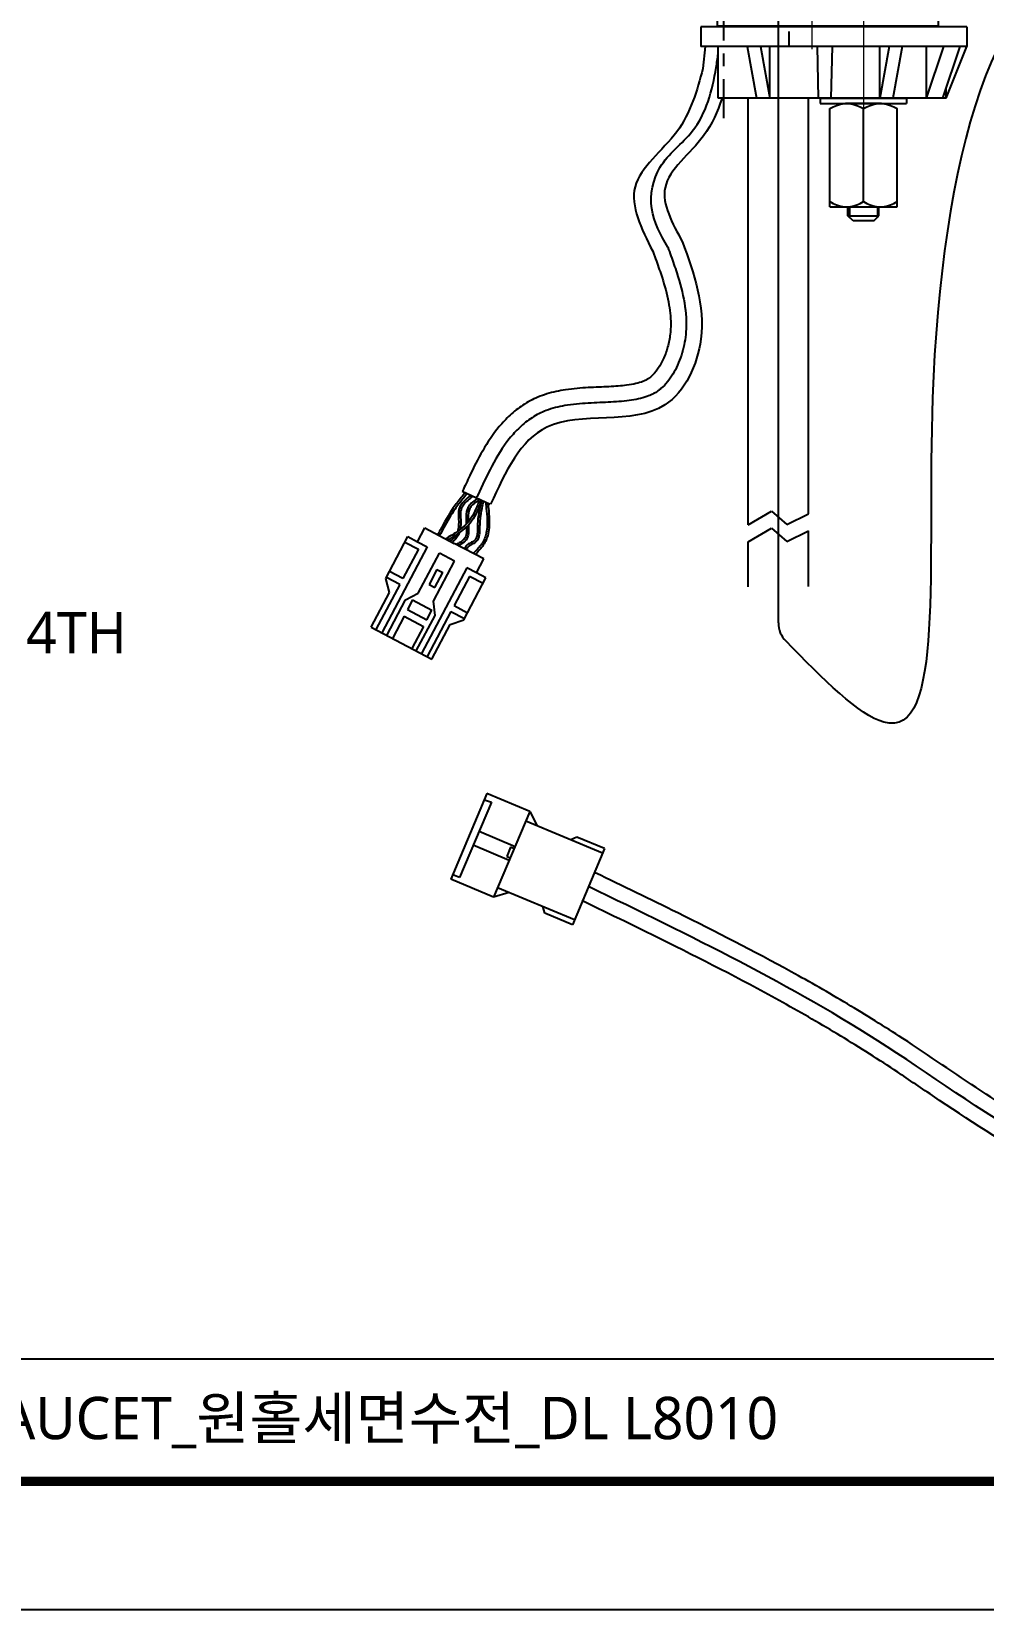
# Model space of a CAD drawing. Extents: x 0 to 790, y 0 to 579.
# Drawn here: x 271.2 to 455.5, y 0 to 305.5 of the extents above; entities that cross this region are included whole.
import ezdxf
from ezdxf import colors
from ezdxf.entities.mleader import LeaderData, LeaderLine
from ezdxf.math import Vec2, Vec3

# ---------------------------------------------------------------- set-up
doc = ezdxf.new("R2010")
doc.units = 0
doc.header["$LTSCALE"] = 10
doc.header["$MEASUREMENT"] = 0
doc.linetypes.add('CENTER', pattern=[2, 1.25, -0.25, 0.25, -0.25])
doc.linetypes.add('CENTER2', pattern=[28.575, 19.05, -3.175, 3.175, -3.175])
doc.layers.get('0').update_dxf_attribs({"linetype": 'CONTINUOUS'})
for name, color, linetype in [('1', 7, 'CONTINUOUS'), ('3', 4, 'CONTINUOUS'), ('CENTER', 3, 'CENTER')]:
    doc.layers.add(name, color=color, linetype=linetype)
doc.layers.add('Cneter', color=1, linetype='CENTER2', lineweight=13)
doc.styles.add('Daelim Dimension', font='NanumGothic.ttf')

# ---------------------------------------------------------------- blocks, each defined once
blk = doc.blocks.new('A$C4846750D')
at = {"color": 7, "linetype": 'Continuous'}
for p, q in [((0, 0), (0, 19)), ((13, 0), (13, 19)), ((13, 0), (0, 0))]:
    blk.add_line(p, q, dxfattribs=at)
at = {"color": 0}
for p, q in [((3.02, 20), (9.98, 20)), ((6.5, 1), (6.5, 19))]:
    blk.add_line(p, q, dxfattribs=at)
at = {"color": 7, "linetype": 'Continuous'}
for points in [[(3.02, 20), (2.44, 19.94), (1.86, 19.81), (1.27, 19.61), (0.65, 19.35), (0, 19)], [(6.5, 19), (5.84, 19.35), (5.23, 19.62), (4.64, 19.81), (4.06, 19.94), (3.48, 20)], [(9.52, 20), (8.94, 19.94), (8.36, 19.81), (7.77, 19.61), (7.15, 19.35), (6.5, 19)], [(13, 19), (12.34, 19.35), (11.73, 19.62), (11.14, 19.81), (10.56, 19.94), (9.98, 20)], [(3.02, 0), (2.44, 0.06), (1.86, 0.19), (1.27, 0.39), (0.65, 0.65), (0, 1)], [(6.5, 1), (5.84, 0.65), (5.23, 0.38), (4.64, 0.19), (4.06, 0.06), (3.48, 0)], [(9.52, 0), (8.94, 0.06), (8.36, 0.19), (7.77, 0.39), (7.15, 0.65), (6.5, 1)], [(13, 1), (12.34, 0.65), (11.73, 0.38), (11.14, 0.19), (10.56, 0.06), (9.98, 0)]]:
    blk.add_lwpolyline(points, dxfattribs=at)
blk = doc.blocks.new('sdvxcvxc')
for p, q in [((7623.64, 273.94), (7666.45, 273.94)), ((7623.64, 270.94), (7623.64, 273.94)), ((7666.45, 273.94), (7666.45, 270.94)), ((7623.64, 270.94), (7666.45, 270.94))]:
    blk.add_line(p, q)
at = {"layer": 'Cneter'}
for p, q in [((7638.14, 277.53), (7638.14, 266.53)), ((7648.14, 277.53), (7648.14, 266.53))]:
    blk.add_line(p, q, dxfattribs=at)
blk = doc.blocks.new('sdvxcvxcv')
for p, q in [((7563.11, 326.08), (7563.11, 322.28)), ((7563.11, 326.08), (7614.61, 326.08)), ((7614.61, 326.08), (7614.61, 322.28)), ((7563.11, 322.28), (7614.61, 322.28)), ((7567.11, 312.28), (7563.11, 322.28)), ((7567.74, 312.28), (7564.39, 322.28)), ((7570.91, 312.28), (7567.55, 322.28)), ((7570.91, 312.28), (7570.91, 322.28)), ((7575.6, 322.28), (7577.41, 312.28)), ((7578.14, 322.28), (7579.95, 312.28)), ((7579.95, 312.28), (7579.95, 322.28)), ((7589.36, 312.28), (7589.11, 322.28)), ((7592.07, 322.28), (7591.86, 312.28)), ((7603.07, 322.28), (7601.26, 312.28)), ((7601.26, 312.28), (7601.26, 322.28)), ((7605.61, 322.28), (7603.8, 312.28)), ((7611.23, 312.28), (7611.23, 322.28)), ((7567.11, 312.28), (7567.11, 314.18)), ((7567.11, 312.28), (7611.23, 312.28))]:
    blk.add_line(p, q)
at = {"layer": 'Cneter'}
blk.add_line((7583.11, 331.08), (7583.11, 308.54), dxfattribs=at)
blk = doc.blocks.new('sdf45x4v53')
for p, q in [((4521.38, -363.03), (4521.38, -364.03)), ((4521.38, -363.03), (4538.08, -363.03)), ((4538.08, -363.03), (4538.08, -364.03)), ((4521.38, -364.03), (4538.08, -364.03))]:
    blk.add_line(p, q)
at = {"color": 7, "linetype": 'Continuous'}
for p, q in [((4526.73, -385.79), (4526.73, -384.03)), ((4532.73, -385.79), (4532.73, -384.03)), ((4527.73, -386.79), (4526.73, -385.79)), ((4526.73, -385.79), (4532.73, -385.79)), ((4531.73, -386.79), (4527.73, -386.79)), ((4531.73, -386.79), (4532.73, -385.79))]:
    blk.add_line(p, q, dxfattribs=at)
at = {"color": 3, "linetype": 'Continuous'}
for p, q in [((4527.03, -384), (4527.03, -386.09)), ((4532.43, -384), (4532.43, -386.09))]:
    blk.add_line(p, q, dxfattribs=at)
at = {"xscale": -1}
for name, p in [('sdvxcvxcv', (12112.84, -675.31)), ('sdvxcvxc', (12167.87, -620.04))]:
    blk.add_blockref(name, p, dxfattribs=at)
at = {"color": 0, "xscale": -1}
blk.add_blockref('A$C4846750D', (4536.23, -384.03), dxfattribs=at)

msp = doc.modelspace()

# ---------------------------------------------------------------- linework, layer by layer
for p, q in [((401.59, 302.57), (401.19, 298.32)), ((409.98, 209.96), (409.98, 292.57)), ((421.61, 212.11), (421.61, 292.57)), ((409.98, 209.96), (414.44, 212.65)), ((414.44, 212.65), (417.41, 210.02)), ((417.41, 210.02), (421.61, 212.11)), ((409.98, 206.67), (414.44, 209.36)), ((414.44, 209.36), (417.41, 206.73)), ((417.41, 206.73), (421.61, 208.82)), ((421.61, 198.07), (421.61, 208.82)), ((409.98, 198.01), (409.98, 206.67))]:
    msp.add_line(p, q)
at = {"color": 0}
for p, q in [((417.79, 305.47), (417.79, 302.47)), ((360, 213.92), (354.55, 216.43)), ((345.93, 206.72), (347.35, 209.41)), ((347.35, 209.41), (353.05, 206.4)), ((347.79, 205.74), (339, 189.1)), ((339.78, 199.59), (344.07, 207.7)), ((346.1, 205.24), (343.11, 199.57)), ((343.5, 206.62), (346.1, 205.24)), ((344.07, 207.7), (345.93, 206.72)), ((345.93, 206.72), (347.79, 205.74)), ((358.74, 203.39), (353.05, 206.4)), ((346.06, 196.74), (350.17, 204.52)), ((355.46, 201.68), (346.67, 185.05)), ((349, 195.18), (353.11, 202.96)), ((353.11, 202.96), (350.17, 204.52)), ((357.32, 200.7), (355.46, 201.68)), ((357.32, 200.7), (358.74, 203.39)), ((340.48, 196.89), (339.78, 199.59)), ((342.51, 198.44), (339.9, 199.81)), ((343.11, 199.57), (340.5, 200.95)), ((349.7, 201.33), (348.16, 198.41)), ((349.27, 197.83), (350.81, 200.75)), ((349.7, 201.33), (350.81, 200.75)), ((356, 200.01), (353.01, 194.34)), ((354.9, 191.61), (359.18, 199.72)), ((358.61, 198.63), (356, 200.01)), ((359.18, 199.72), (357.32, 200.7)), ((336.94, 190.19), (340.48, 196.89)), ((342.51, 198.44), (337.88, 189.69)), ((343.62, 195.47), (346.06, 196.74)), ((348.16, 198.41), (349.27, 197.83)), ((339.98, 188.58), (343.62, 195.47)), ((344.94, 195.44), (343.96, 193.59)), ((343.96, 193.59), (347.76, 191.58)), ((344.94, 195.44), (348.73, 193.43)), ((345.69, 185.56), (349.33, 192.46)), ((347.76, 191.58), (348.73, 193.43)), ((352.41, 193.2), (347.78, 184.46)), ((349.33, 192.46), (349, 195.18)), ((352.41, 193.2), (355.01, 191.83)), ((353.01, 194.34), (355.61, 192.96)), ((336.94, 190.19), (348.73, 183.96)), ((343.36, 192.31), (341.08, 188)), ((343.36, 192.31), (347.1, 190.33)), ((347.1, 190.33), (344.82, 186.02)), ((348.73, 183.96), (352.27, 190.66)), ((352.27, 190.66), (354.9, 191.61)), ((359.38, 157.96), (352.41, 141.36)), ((360.23, 156.26), (354.06, 141.71)), ((358.88, 156.76), (360.23, 156.26)), ((367.65, 154.48), (359.38, 157.96)), ((367.65, 154.48), (360.67, 137.89)), ((367.65, 154.48), (369.12, 151.69)), ((357.86, 150.66), (364.81, 147.73)), ((381.73, 146.39), (366.87, 152.64)), ((356.73, 148.01), (363.7, 145.08)), ((363.93, 147.55), (363.21, 145.77)), ((364.61, 147.26), (363.93, 147.55)), ((376.79, 149.52), (375.59, 148.97)), ((382.12, 147.31), (375.92, 132.56)), ((382.12, 147.31), (376.79, 149.52)), ((363.21, 145.77), (363.87, 145.5)), ((360.67, 137.89), (352.41, 141.36)), ((354.06, 141.71), (352.78, 142.25)), ((363.69, 138.79), (360.67, 137.89)), ((376.31, 133.48), (361.44, 139.73)), ((370.61, 134.83), (370.16, 136.07)), ((375.92, 132.56), (370.61, 134.83))]:
    msp.add_line(p, q, dxfattribs=at)
at = {"color": 5}
msp.add_line((12.7, 48.49), (648.72, 48.49), dxfattribs=at)
at = {"ltscale": 0.5}
msp.add_lwpolyline([(0, 0), (789.88, 0), (789.88, 578.76), (0, 578.76)], close=True, dxfattribs=at)
at = {"color": 5, "linetype": 'ByBlock', "lineweight": 200, "const_width": 1.82}
msp.add_lwpolyline([(12.7, 24.78), (777.1, 24.78), (777.1, 565.32), (12.7, 565.32)], close=True, dxfattribs=at)
msp.add_spline([(401.19, 298.32), (396.13, 286.09), (388.04, 275.42), (391.47, 262.94)], degree=3)
msp.add_open_spline([(404.89, 292.57), (404.03, 290.02), (401.38, 283.71), (390.95, 276.23), (395.23, 268.4), (397.24, 264.73)], degree=3, knots=[3.368412, 3.368412, 3.368412, 3.368412, 11.452212, 23.937727, 34.993308, 34.993308, 34.993308, 34.993308])
at = {"color": 0}
for points, knots in [([(391.47, 262.94), (391.79, 262.14), (391.99, 261.59), (392.57, 259.95), (392.94, 258.89), (393.79, 256.22), (394.22, 254.66), (394.81, 251.67), (394.97, 250.24), (394.97, 248.18), (394.93, 247.51), (394.75, 246.04), (394.58, 245.21), (394.13, 243.58), (393.85, 242.79), (393.18, 241.33), (392.8, 240.67), (392.01, 239.54), (391.59, 239.08), (390.98, 238.53), (390.77, 238.37), (390.29, 238.06), (389.97, 237.89), (389.18, 237.58), (388.72, 237.44), (387.67, 237.19), (387.07, 237.08), (385.4, 236.87), (384.24, 236.79), (381.73, 236.66), (380.39, 236.62), (377.58, 236.47), (376.11, 236.35), (373.41, 235.94), (372.2, 235.7), (370.4, 235.14), (369.81, 234.93), (368.73, 234.48), (368.22, 234.24), (367.24, 233.72), (366.77, 233.44), (365.42, 232.56), (364.59, 231.9), (363.08, 230.5), (362.39, 229.76), (360.51, 227.5), (359.47, 225.93), (357.62, 222.73), (356.81, 221.11), (355.56, 218.5), (355.1, 217.49), (354.65, 216.51)], [0, 0, 0, 0, 1.749059, 1.749059, 5.247176, 5.247176, 10.757268, 10.757268, 16.267359, 16.267359, 18.940744, 18.940744, 22.174041, 22.174041, 25.407338, 25.407338, 28.640635, 28.640635, 31.873931, 31.873931, 33.612271, 33.612271, 35.999926, 35.999926, 38.38758, 38.38758, 40.775235, 40.775235, 44.512526, 44.512526, 48.249818, 48.249818, 51.98711, 51.98711, 54.869574, 54.869574, 56.225504, 56.225504, 57.398528, 57.398528, 58.571552, 58.571552, 60.917599, 60.917599, 63.263647, 63.263647, 67.845603, 67.845603, 72.42756, 72.42756, 75.334035, 75.334035, 75.334035, 75.334035]), ([(355.15, 216.21), (354.89, 215.89), (354.62, 215.57), (353.85, 214.6), (353.34, 213.94), (351.9, 211.9), (351.1, 210.44), (350.17, 208.68), (350.01, 208.38), (349.85, 208.08)], [0, 0, 0, 0, 1.240102, 1.240102, 3.720306, 3.720306, 8.680713, 8.680713, 9.683491, 9.683491, 9.683491, 9.683491]), ([(355.46, 215.96), (355.2, 215.64), (354.94, 215.32), (354.16, 214.35), (353.66, 213.7), (352.4, 211.91), (351.71, 210.71), (350.77, 208.96), (350.49, 208.43), (350.21, 207.9)], [0, 0, 0, 0, 1.240454, 1.240454, 3.721362, 3.721362, 7.882159, 7.882159, 9.683491, 9.683491, 9.683491, 9.683491]), ([(357.92, 214.86), (357.81, 214.55), (357.7, 214.25), (357.35, 213.34), (357.11, 212.75), (356.53, 211.6), (356.19, 211.04), (355.35, 210.05), (354.86, 209.6), (353.45, 208.52), (352.47, 207.93), (351.47, 207.35)], [0, 0, 0, 0, 0.950416, 0.950416, 2.851249, 2.851249, 4.913539, 4.913539, 6.975829, 6.975829, 10.313597, 10.313597, 10.313597, 10.313597]), ([(358.3, 214.72), (358.19, 214.42), (358.07, 214.11), (357.73, 213.2), (357.48, 212.59), (356.89, 211.42), (356.53, 210.84), (355.68, 209.81), (355.18, 209.36), (353.73, 208.22), (352.7, 207.61), (351.68, 207)], [0, 0, 0, 0, 0.949886, 0.949886, 2.849657, 2.849657, 4.858411, 4.858411, 6.867164, 6.867164, 10.313597, 10.313597, 10.313597, 10.313597]), ([(356.29, 215.73), (356.09, 215.57), (355.89, 215.42), (355.32, 214.94), (354.95, 214.61), (354.44, 214.01), (354.26, 213.75), (354.03, 213.27), (353.95, 213.05), (353.86, 212.6), (353.85, 212.37), (353.85, 211.79), (353.87, 211.44), (353.92, 210.37), (353.91, 209.62), (353.74, 208.89), (353.72, 208.81), (353.7, 208.73)], [0, 0, 0, 0, 0.683687, 0.683687, 2.05106, 2.05106, 2.957777, 2.957777, 3.638614, 3.638614, 4.31945, 4.31945, 5.30921, 5.30921, 7.415153, 7.415153, 7.666354, 7.666354, 7.666354, 7.666354]), ([(356.54, 215.42), (356.34, 215.26), (356.15, 215.11), (355.58, 214.64), (355.23, 214.32), (354.74, 213.75), (354.58, 213.5), (354.37, 213.04), (354.31, 212.83), (354.25, 212.38), (354.24, 212.13), (354.26, 211.53), (354.29, 211.17), (354.31, 210.43), (354.31, 210.05), (354.26, 209.48), (354.23, 209.29), (354.19, 209.09)], [0, 0, 0, 0, 0.683953, 0.683953, 2.051859, 2.051859, 3.037579, 3.037579, 3.806318, 3.806318, 4.575056, 4.575056, 5.609323, 5.609323, 6.643589, 6.643589, 7.205543, 7.205543, 7.205543, 7.205543]), ([(358.28, 214.67), (358.21, 214.35), (358.14, 214.04), (357.93, 213.09), (357.8, 212.44), (357.65, 211.36), (357.61, 210.94), (357.56, 210.17), (357.56, 209.81), (357.55, 209.11), (357.55, 208.77), (357.49, 208.14), (357.44, 207.86), (357.28, 207.42), (357.19, 207.25), (356.99, 207.01), (356.89, 206.92), (356.65, 206.76), (356.51, 206.68), (356.11, 206.47), (355.83, 206.34), (355.47, 206.06), (355.37, 205.96), (355.16, 205.68), (355.08, 205.51), (355.01, 205.35)], [0, 0, 0, 0, 1.006135, 1.006135, 3.018406, 3.018406, 4.21571, 4.21571, 5.156565, 5.156565, 6.097419, 6.097419, 6.980616, 6.980616, 7.680644, 7.680644, 8.169391, 8.169391, 8.658137, 8.658137, 9.498395, 9.498395, 9.895208, 9.895208, 10.415767, 10.415767, 10.415767, 10.415767]), ([(357.63, 215.13), (357.45, 215.01), (357.27, 214.89), (356.72, 214.51), (356.38, 214.25), (355.92, 213.74), (355.77, 213.52), (355.55, 213.05), (355.47, 212.8), (355.28, 211.88), (355.31, 211.15), (355.36, 210.32), (355.37, 210.22), (355.37, 210.11)], [0, 0, 0, 0, 0.618101, 0.618101, 1.854304, 1.854304, 2.634327, 2.634327, 3.41435, 3.41435, 5.415982, 5.415982, 5.694092, 5.694092, 5.694092, 5.694092]), ([(358.67, 214.58), (358.6, 214.26), (358.53, 213.95), (358.32, 213.01), (358.19, 212.37), (358.05, 211.31), (358.01, 210.9), (357.96, 210.17), (357.96, 209.85), (357.95, 209.2), (357.95, 208.87), (357.9, 208.23), (357.86, 207.92), (357.71, 207.41), (357.63, 207.21), (357.42, 206.89), (357.31, 206.76), (356.95, 206.45), (356.67, 206.31), (356.15, 206.04), (355.9, 205.91), (355.64, 205.66), (355.57, 205.58), (355.46, 205.39), (355.42, 205.29), (355.37, 205.18)], [0, 0, 0, 0, 1.006368, 1.006368, 3.019104, 3.019104, 4.223819, 4.223819, 5.095781, 5.095781, 5.967743, 5.967743, 6.839942, 6.839942, 7.475682, 7.475682, 7.951653, 7.951653, 8.80847, 8.80847, 9.665287, 9.665287, 10.070978, 10.070978, 10.415767, 10.415767, 10.415767, 10.415767]), ([(357.85, 214.79), (357.67, 214.67), (357.49, 214.55), (356.96, 214.19), (356.64, 213.94), (356.21, 213.47), (356.08, 213.26), (355.87, 212.78), (355.81, 212.52), (355.69, 211.72), (355.71, 211.13), (355.75, 210.52)], [0, 0, 0, 0, 0.618794, 0.618794, 1.856382, 1.856382, 2.757075, 2.757075, 3.657767, 3.657767, 5.344254, 5.344254, 5.344254, 5.344254]), ([(359.13, 214.21), (359.17, 213.85), (359.21, 213.5), (359.33, 212.44), (359.4, 211.73), (359.43, 210.53), (359.43, 210.03), (359.35, 209.03), (359.28, 208.54), (359.06, 207.69), (358.94, 207.34), (358.61, 206.67), (358.41, 206.35), (357.77, 205.5), (357.28, 204.99), (356.79, 204.48)], [0, 0, 0, 0, 1.074584, 1.074584, 3.223751, 3.223751, 4.720167, 4.720167, 6.216583, 6.216583, 7.399588, 7.399588, 8.582593, 8.582593, 10.668061, 10.668061, 10.668061, 10.668061]), ([(359.52, 214.26), (359.57, 213.9), (359.61, 213.55), (359.73, 212.48), (359.8, 211.76), (359.83, 210.51), (359.83, 209.98), (359.74, 208.91), (359.66, 208.38), (359.42, 207.49), (359.28, 207.13), (358.94, 206.44), (358.73, 206.12), (358.07, 205.24), (357.57, 204.72), (357.08, 204.2)], [0, 0, 0, 0, 1.073965, 1.073965, 3.221895, 3.221895, 4.767913, 4.767913, 6.313932, 6.313932, 7.44496, 7.44496, 8.575988, 8.575988, 10.668061, 10.668061, 10.668061, 10.668061]), ([(353.43, 208.07), (353.32, 207.89), (353.2, 207.72), (352.9, 207.38), (352.73, 207.22), (352.47, 206.99), (352.39, 206.93), (352.32, 206.86)], [8.443808, 8.443808, 8.443808, 8.443808, 9.137013, 9.137013, 9.88193, 9.88193, 10.168761, 10.168761, 10.168761, 10.168761]), ([(354.04, 208.48), (353.94, 208.18), (353.81, 207.9), (353.44, 207.36), (353.21, 207.12), (352.84, 206.78), (352.71, 206.67), (352.58, 206.56)], [7.803292, 7.803292, 7.803292, 7.803292, 8.712122, 8.712122, 9.677579, 9.677579, 10.168761, 10.168761, 10.168761, 10.168761]), ([(355.41, 209.59), (355.42, 209.39), (355.43, 209.2), (355.44, 208.57), (355.4, 208.15), (355.21, 207.59), (355.11, 207.41), (354.82, 207.07), (354.64, 206.92), (354.17, 206.59), (353.87, 206.42), (353.56, 206.25)], [6.174903, 6.174903, 6.174903, 6.174903, 6.709707, 6.709707, 8.003431, 8.003431, 8.776466, 8.776466, 9.549501, 9.549501, 10.536476, 10.536476, 10.536476, 10.536476]), ([(355.79, 209.96), (355.82, 209.45), (355.85, 208.93), (355.79, 208.14), (355.73, 207.85), (355.55, 207.38), (355.45, 207.2), (355.19, 206.88), (355.04, 206.73), (354.53, 206.33), (354.14, 206.11), (353.76, 205.9)], [5.855217, 5.855217, 5.855217, 5.855217, 7.253454, 7.253454, 8.096282, 8.096282, 8.70286, 8.70286, 9.309438, 9.309438, 10.536476, 10.536476, 10.536476, 10.536476])]:
    msp.add_open_spline(points, degree=3, knots=knots, dxfattribs=at)
msp.add_spline([(397.24, 264.73), (400.78, 245.92), (393.83, 233.2), (370.98, 228.91), (360.09, 214)], degree=3, dxfattribs=at)
at = {"layer": '1', "color": 1, "ltscale": 10}
msp.add_line((415.8, 190.99), (415.8, 447.09), dxfattribs=at)
at = {"layer": '1', "color": 1}
msp.add_arc((420.8, 190.99), 5, 180, 224.3662, dxfattribs=at)
at = {"layer": '1', "color": 1, "ltscale": 10}
for points, knots in [([(500.52, 298.65), (492.76, 306.08), (461.08, 335.43), (439.59, 248.12), (449.49, 155.22), (424.45, 180.11), (417.22, 187.5)], [1.847098, 1.847098, 1.847098, 1.847098, 29.774281, 116.892191, 180.401768, 205.442456, 205.442456, 205.442456, 205.442456]), ([(394.37, 263.75), (393.03, 266.15), (390.33, 270.96), (392.14, 280.26), (400.99, 286.39), (403.27, 295.01), (404.03, 300.32), (404.14, 301.21)], [0, 0, 0, 0, 8.06315, 16.195102, 25.580486, 38.757259, 41.435493, 41.435493, 41.435493, 41.435493]), ([(394.37, 263.75), (394.61, 263.16), (394.81, 262.6), (395.4, 260.95), (395.77, 259.86), (396.75, 256.81), (397.28, 254.88), (397.93, 251.07), (398.05, 249.2), (397.86, 246.65), (397.77, 245.99), (397.52, 244.65), (397.36, 243.98), (396.78, 241.99), (396.25, 240.72), (394.98, 238.45), (394.23, 237.46), (393.11, 236.4), (392.79, 236.14), (392.2, 235.71), (391.92, 235.54), (391.33, 235.22), (391.01, 235.08), (389.72, 234.57), (388.61, 234.29), (386.14, 233.92), (384.79, 233.81), (381.96, 233.67), (380.48, 233.62), (377.48, 233.45), (375.95, 233.32), (373.23, 232.85), (372.04, 232.55), (370.38, 231.93), (369.91, 231.72), (368.98, 231.26), (368.53, 231), (367.24, 230.17), (366.45, 229.54), (364.99, 228.16), (364.32, 227.42), (362.41, 225.01), (361.32, 223.22), (359.34, 219.51), (358.45, 217.59), (357.51, 215.56), (357.44, 215.41), (357.37, 215.26)], [0, 0, 0, 0, 1.742489, 1.742489, 5.227468, 5.227468, 11.617602, 11.617602, 18.007736, 18.007736, 20.248427, 20.248427, 22.489117, 22.489117, 26.970498, 26.970498, 31.451879, 31.451879, 33.146709, 33.146709, 34.579573, 34.579573, 36.012438, 36.012438, 40.142997, 40.142997, 44.273557, 44.273557, 48.404117, 48.404117, 52.534676, 52.534676, 55.780134, 55.780134, 57.110233, 57.110233, 58.440332, 58.440332, 61.100531, 61.100531, 63.76073, 63.76073, 69.32176, 69.32176, 74.88279, 74.88279, 75.334035, 75.334035, 75.334035, 75.334035])]:
    msp.add_open_spline(points, degree=3, knots=knots, dxfattribs=at)
msp.add_spline([(546.56, 119.26), (544.98, 101.71), (502.52, 79.74), (436.83, 108.95), (379.02, 139.94)], degree=3, dxfattribs=at)
at = {"layer": '3', "color": 0}
for points, knots in [([(543.56, 119.19), (543.58, 118.57), (543.59, 117.95), (543.63, 116.11), (543.65, 114.9), (543.63, 111.53), (543.53, 109.43), (543.13, 106.44), (542.94, 105.45), (542.54, 103.9), (542.37, 103.32), (541.76, 101.63), (541.25, 100.54), (540, 98.45), (539.28, 97.45), (536.59, 94.31), (534.23, 92.34), (528.76, 88.91), (525.66, 87.45), (519.07, 85.09), (515.57, 84.2), (509.3, 83.15), (506.53, 82.87), (497.65, 82.56), (491.87, 83.34), (480.8, 86.34), (475.5, 88.57), (465.15, 93.94), (460.09, 97.09), (450.02, 103.72), (445, 107.2), (438.11, 111.71), (436.33, 112.84), (432.75, 115.07), (430.96, 116.16), (425.57, 119.37), (421.94, 121.44), (411.03, 127.44), (403.68, 131.19), (390.99, 137.48), (385.65, 140.06), (380.33, 142.64)], [0, 0, 0, 0, 1.77713, 1.77713, 5.331389, 5.331389, 11.913986, 11.913986, 15.374519, 15.374519, 17.585923, 17.585923, 22.008732, 22.008732, 26.431541, 26.431541, 36.395782, 36.395782, 46.360023, 46.360023, 56.324264, 56.324264, 64.121588, 64.121588, 82.009014, 82.009014, 99.89644, 99.89644, 117.783866, 117.783866, 135.671291, 135.671291, 141.844863, 141.844863, 148.018435, 148.018435, 160.365579, 160.365579, 185.059866, 185.059866, 202.90533, 202.90533, 202.90533, 202.90533]), ([(549.56, 119.34), (549.57, 118.72), (549.59, 118.1), (549.63, 116.24), (549.65, 114.99), (549.63, 111.39), (549.53, 109.03), (549.05, 105.47), (548.82, 104.25), (548.29, 102.17), (548.03, 101.3), (547.39, 99.6), (547.03, 98.77), (545.81, 96.36), (544.83, 94.84), (541.55, 90.7), (538.87, 88.34), (532.88, 84.29), (529.55, 82.61), (522.52, 79.87), (518.83, 78.81), (511.34, 77.32), (507.56, 76.89), (501.63, 76.7), (499.44, 76.75), (495.15, 77.05), (493.05, 77.31), (486.87, 78.38), (482.91, 79.47), (475.26, 82.21), (471.58, 83.87), (460.68, 89.46), (453.79, 93.99), (444.54, 100.22), (442.07, 101.89), (437.78, 104.75), (435.96, 105.95), (432.29, 108.3), (430.44, 109.45), (424.88, 112.83), (421.14, 114.99), (409.83, 121.3), (402.18, 125.23), (388.9, 131.82), (383.31, 134.53), (377.72, 137.23)], [0, 0, 0, 0, 1.761585, 1.761585, 5.284755, 5.284755, 11.878225, 11.878225, 15.346568, 15.346568, 17.863218, 17.863218, 20.379869, 20.379869, 25.41317, 25.41317, 35.129482, 35.129482, 44.845794, 44.845794, 54.562106, 54.562106, 64.278418, 64.278418, 70.136183, 70.136183, 75.993948, 75.993948, 87.709478, 87.709478, 99.425008, 99.425008, 123.337144, 123.337144, 132.088176, 132.088176, 138.595362, 138.595362, 145.102547, 145.102547, 158.116918, 158.116918, 184.145661, 184.145661, 202.90533, 202.90533, 202.90533, 202.90533])]:
    msp.add_open_spline(points, degree=3, knots=knots, dxfattribs=at)
at = {"layer": 'CENTER', "color": 1}
msp.add_line((405.2, 336.26), (405.2, 288.72), dxfattribs=at)
at = {"layer": 'Cneter'}
msp.add_line((432.27, 341.21), (432.27, 279.12), dxfattribs=at)

# ---------------------------------------------------------------- block references
msp.add_blockref('sdf45x4v53', (-4097.46, 655.6))

# ---------------------------------------------------------------- texts
at = {"color": 2, "insert": (154.51, 41.16), "char_height": 8.198, "width": 362.8925, "attachment_point": 1, "style": 'Daelim Dimension'}
msp.add_mtext('{\\fPretendard Variable SemiBold|b0|i0|c129|p2;대림바스(주)} SENSOR FAUCET_원홀세면수전_DL L8010', dxfattribs=at)

# ---------------------------------------------------------------- leaders
at = {"color": 5, "ltscale": 0.5}
ml = msp.add_multileader_mtext('Standard', dxfattribs=at)
ml.set_content('\\A1;{\\C7;G1/2x14TH}', color=5, style='Daelim Dimension')
ml.set_leader_properties()
ml.build(insert=Vec2(0, 0))
ml.multileader.update_dxf_attribs({"text_right_attachment_type": 6, "dogleg_length": 0.36})
ctx = ml.context
ctx.base_point, ctx.char_height, ctx.plane_origin = Vec3(233.28, 188.44), 8, Vec3(210.78, 207.4)
ctx.right_attachment = 6
notes = []
notes.append((ctx, [(0, (1, 1, 0), (232.92, 188.44), (1, 0), 0.36, [(0, [(210.78, 207.4)], 0, [])])]))
ctx.mtext.insert, ctx.mtext.flow_direction = Vec3(235.28, 193.11), 5
for ctx, leaders in notes:
    for number, flags, end, landing, length, lines in leaders:
        leader = LeaderData()
        leader.index, (leader.has_last_leader_line, leader.has_dogleg_vector, leader.attachment_direction) = number, flags
        leader.last_leader_point, leader.dogleg_vector, leader.dogleg_length = Vec3(end), Vec3(landing), length
        for number, points, colour, breaks in lines:
            line = LeaderLine()
            line.index, line.vertices, line.color, line.breaks = number, Vec3.list(points), colors.encode_raw_color(colour), breaks
            leader.lines.append(line)
        ctx.leaders.append(leader)

doc.saveas('drawing.dxf')
